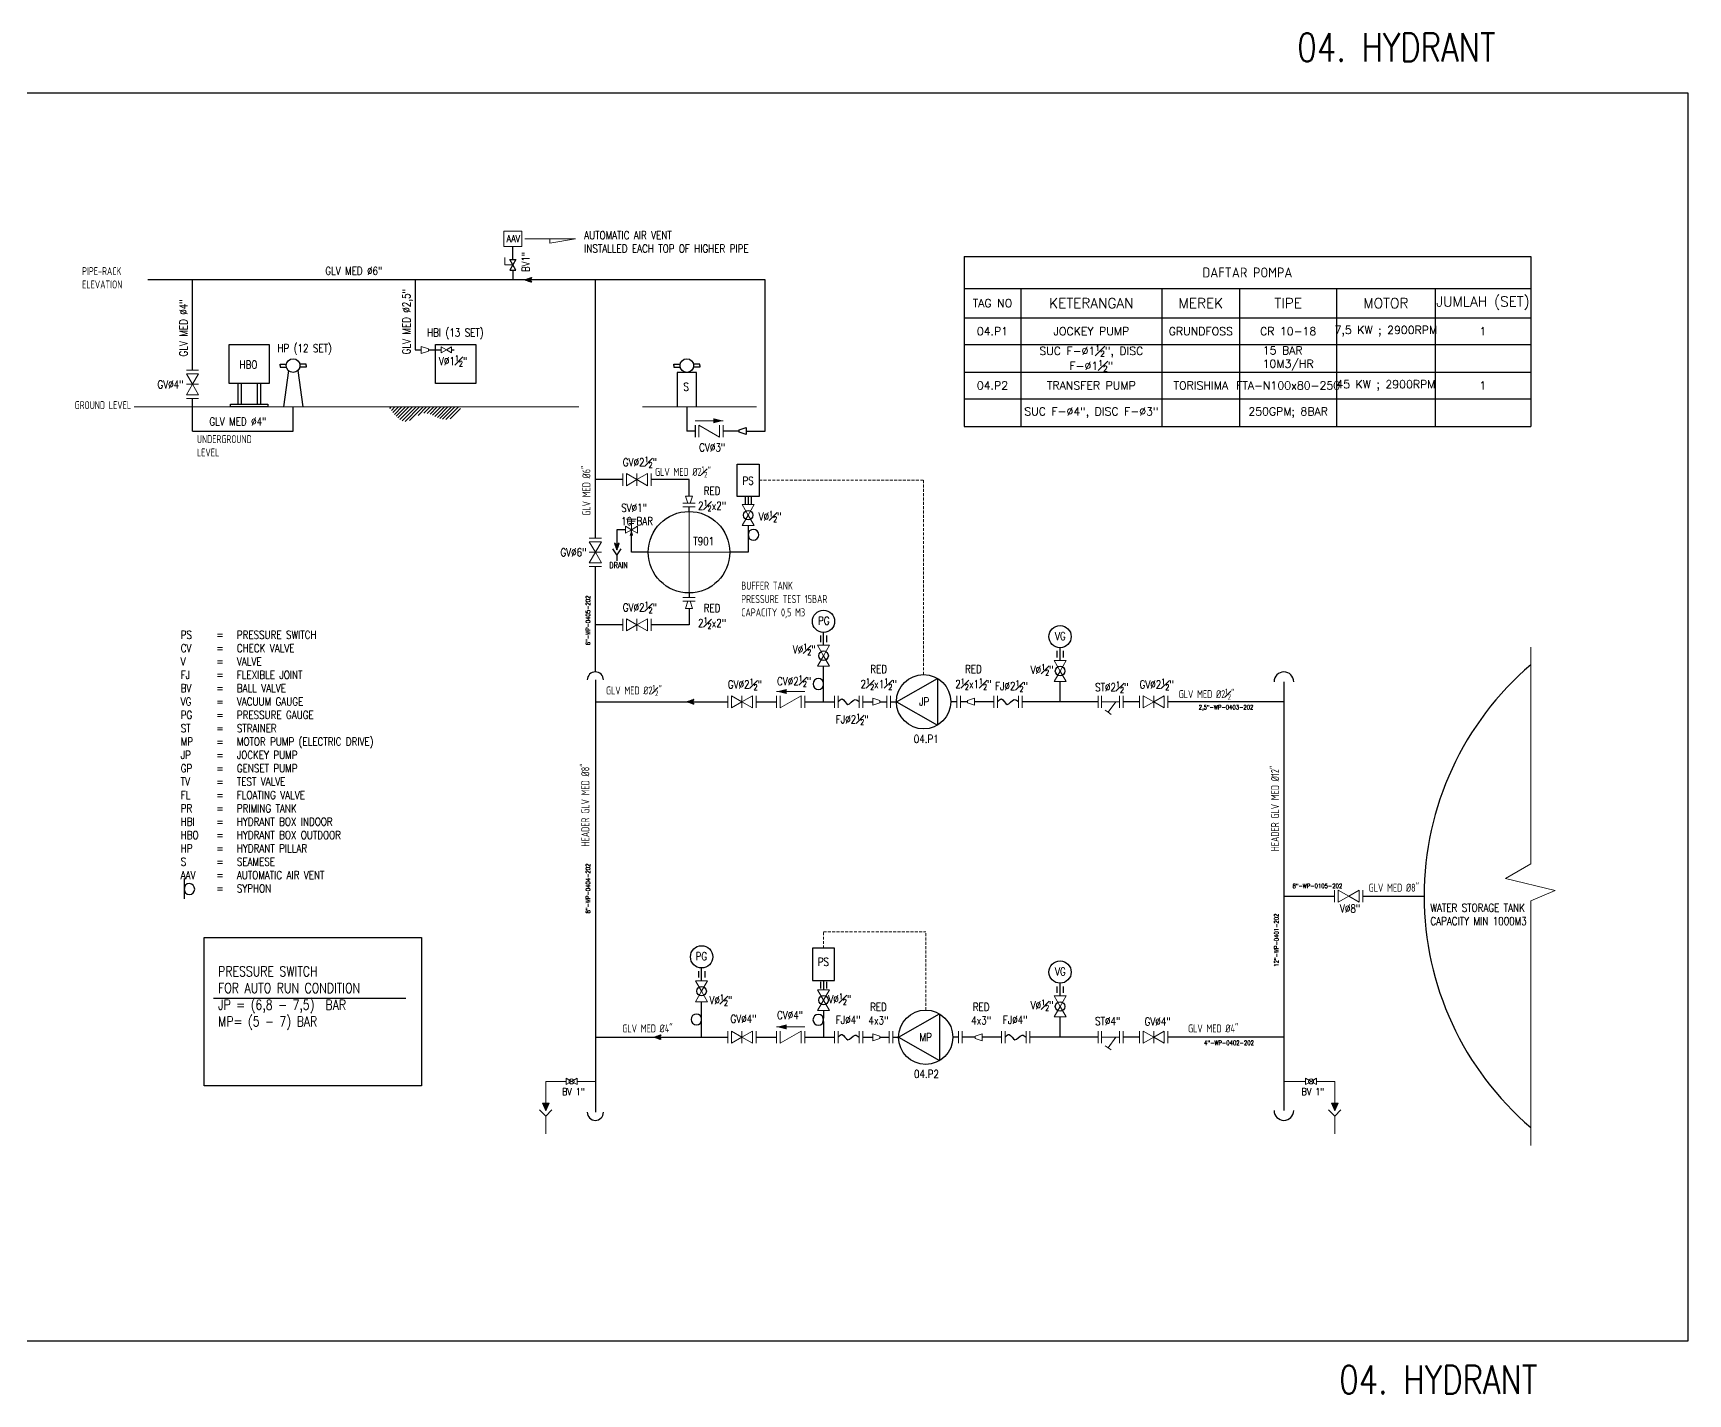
# Model space of a CAD drawing. Extents: x -29512 to 147477, y -5232 to 39709.
# Drawn here: x 139649.9 to 140077.6, y 8933.7 to 9285.3 of the extents above; entities that cross this region are included whole.
import ezdxf
from ezdxf.enums import TextEntityAlignment as Align

# ---------------------------------------------------------------- set-up
doc = ezdxf.new("R2010")
doc.units = 0
for name, pattern in [('CENTER', [2, 1.25, -0.25, 0.25, -0.25]), ('HIDDEN', [0.375, 0.25, -0.125]), ('PHANTOM', [2.5, 1.25, -0.25, 0.25, -0.25, 0.25, -0.25])]:
    doc.linetypes.add(name, pattern=pattern)
doc.layers.get('0').update_dxf_attribs({"linetype": 'CONTINUOUS'})
doc.layers.get('DEFPOINTS').update_dxf_attribs({"linetype": 'CONTINUOUS'})
for name, color, linetype, lineweight in [('DIMENSI', 20, 'CONTINUOUS', 9), ('FITTING', 7, 'CONTINUOUS', 13), ('SIGNAL', 4, 'HIDDEN', 13), ('TAG', 140, 'CONTINUOUS', 13)]:
    doc.layers.add(name, color=color, linetype=linetype, lineweight=lineweight)
for name, color, linetype in [('DIMENSION', 3, 'CONTINUOUS'), ('EQUIPMENT', 4, 'CONTINUOUS'), ('HATCH', 4, 'CONTINUOUS'), ('MESIN PRODUKSI', 6, 'CONTINUOUS'), ('PIPA', 6, 'CONTINUOUS'), ('S', 7, 'CONTINUOUS'), ('TEXT', 4, 'CONTINUOUS')]:
    doc.layers.add(name, color=color, linetype=linetype)
doc.styles.add('ISOCP', font='isocp.shx', dxfattribs={"width": 0.8, "height": 2})
doc.styles.add('ROMANS', font='romans')
doc.styles.add('Romans100', font='romans.shx', dxfattribs={"width": 0.8, "height": 200})
doc.styles.add('Romans75', font='romans.shx', dxfattribs={"width": 0.8, "height": 150})
doc.styles.add('S25', font='SIMPLEX', dxfattribs={"width": 0.8, "height": 0.25})

msp = doc.modelspace()

# ---------------------------------------------------------------- hatches: boundary and pattern name
h = msp.add_hatch()
h.set_pattern_fill('ANSI37', color=256, scale=0.413786, angle=270, style=0)
h.set_pattern_definition([(225, (140355.794124, 9339.489155), (-0.0365738488, 0.0365738488), []), (135, (140355.794124, 9339.489155), (0.0365738488, 0.0365738488), [])])
h.paths.add_polyline_path([(139777.0572, 9221.5357), (139778.7583, 9222.1427), (139778.2671, 9221.5357)])
h.paths.add_polyline_path([(139777.0572, 9221.5357), (139778.2671, 9221.5357), (139778.7583, 9220.9287)])
h = msp.add_hatch()
h.set_pattern_fill('ANSI37', color=256, scale=0.413786, angle=180, style=0)
h.set_pattern_definition([(225, (139918.747937, 9730.511275), (0.0365738488, -0.0365738488), []), (315, (139918.747937, 9730.511275), (0.0365738488, 0.0365738488), [])])
h.paths.add_polyline_path([(139800.7945, 9151.7744), (139801.4015, 9153.4755), (139800.7945, 9152.9843)])
h.paths.add_polyline_path([(139800.7945, 9151.7744), (139800.7945, 9152.9843), (139800.1875, 9153.4755)])
h = msp.add_hatch()
h.set_pattern_fill('ANSI37', color=256, scale=0.413786, angle=270, style=0)
h.set_pattern_definition([(225, (140397.725117, 9230.4774), (-0.0365738488, 0.0365738488), []), (135, (140397.725117, 9230.4774), (0.0365738488, 0.0365738488), [])])
h.paths.add_polyline_path([(139818.9882, 9112.524), (139820.6893, 9113.131), (139820.1981, 9112.524)])
h.paths.add_polyline_path([(139818.9882, 9112.524), (139820.1981, 9112.524), (139820.6893, 9111.917)])
h = msp.add_hatch()
h.set_pattern_fill('ANSI37', color=256, scale=0.413786, angle=270, style=0)
h.set_pattern_definition([(225, (140389.21654, 9143.794946), (-0.0365738488, 0.0365738488), []), (135, (140389.21654, 9143.794946), (0.0365738488, 0.0365738488), [])])
h.paths.add_polyline_path([(139810.4796, 9025.8415), (139812.1807, 9026.4485), (139811.6895, 9025.8415)])
h.paths.add_polyline_path([(139810.4796, 9025.8415), (139811.6895, 9025.8415), (139812.1807, 9025.2345)])
h = msp.add_hatch(color=30)
h.paths.add_polyline_path([(139782.4287, 9006.815), (139783.2664, 9008.7958), (139782.4287, 9008.7958)])
h.paths.add_polyline_path([(139782.4287, 9008.7958), (139781.591, 9008.7958), (139782.4287, 9006.815)])
h = msp.add_hatch(color=30)
h.paths.add_polyline_path([(139986.3769, 9006.815), (139987.2146, 9008.7958), (139986.3769, 9008.7958)])
h.paths.add_polyline_path([(139986.3769, 9008.7958), (139985.5393, 9008.7958), (139986.3769, 9006.815)])
at = {"layer": 'HATCH'}
h = msp.add_hatch(dxfattribs=at)
h.set_pattern_fill('ANSI31', color=256, scale=5.172323, style=0)
h.set_pattern_definition([(45, (137785.7551, 8800.0705), (-0.4571731, 0.4571731), [])])
edge = h.paths.add_edge_path()
edge.add_spline(control_points=[(139741.8544, 9188.6963), (139743.2954, 9186.7158), (139745.9493, 9183.0683), (139751.2304, 9188.9372), (139755.8075, 9183.8965), (139760.4035, 9186.8209), (139760.3401, 9188.5472), (139760.3346, 9188.6963)], knot_values=[0, 0, 0, 0, 5.89254044, 10.85234147, 16.76507563, 21.46788104, 21.91249808, 21.91249808, 21.91249808, 21.91249808], degree=3, periodic=0)
edge.add_line((139760.3346, 9188.6963), (139741.8544, 9188.6963))

# ---------------------------------------------------------------- linework, layer by layer
at = {"color": 7, "lineweight": 20}
for p in [(139771.8396, 9227.2938), (139771.8396, 9226.7799), (139773.9094, 9225.449)]:
    msp.add_line(p, (139771.8396, 9225.449), dxfattribs=at)
for p, q in [((139774.6963, 9226.8259), (139773.1226, 9224.0721)), ((139774.6963, 9224.0721), (139773.1226, 9226.8259)), ((139773.1226, 9226.8259), (139774.6963, 9226.8259)), ((139773.1226, 9224.0721), (139774.6963, 9224.0721)), ((139802.9821, 9156.973), (139800.7945, 9156.973)), ((139800.7945, 9156.973), (139800.7945, 9152.9843))]:
    msp.add_line(p, q)
at = {"color": 0, "lineweight": -2}
for p, q in [((139890.5723, 9227.5841), (139890.5723, 9219.3084)), ((139890.5723, 9227.5841), (139905.1833, 9227.5841)), ((139905.1833, 9227.5841), (139941.6969, 9227.5841)), ((139941.6969, 9227.5841), (139961.7706, 9227.5841)), ((139961.7706, 9227.5841), (139986.841, 9227.5841)), ((139986.841, 9227.5841), (140012.3119, 9227.5841)), ((140012.3119, 9227.5841), (140036.9983, 9227.5841)), ((140036.9983, 9227.5841), (140036.9983, 9219.3084)), ((139890.5723, 9219.3084), (139890.5723, 9211.7223)), ((139890.5723, 9219.3084), (139905.1833, 9219.3084)), ((139905.1833, 9219.3084), (139905.1833, 9211.7223)), ((139905.1833, 9219.3084), (139941.6969, 9219.3084)), ((139941.6969, 9219.3084), (139941.6969, 9211.7223)), ((139941.6969, 9219.3084), (139961.7706, 9219.3084)), ((139961.7706, 9219.3084), (139961.7706, 9211.7223)), ((139961.7706, 9219.3084), (139986.841, 9219.3084)), ((139986.841, 9219.3084), (139986.841, 9211.7223)), ((139986.841, 9219.3084), (140012.3119, 9219.3084)), ((140012.3119, 9219.3084), (140012.3119, 9211.7223)), ((140012.3119, 9219.3084), (140036.9983, 9219.3084)), ((140036.9983, 9219.3084), (140036.9983, 9211.7223)), ((139890.5723, 9211.7223), (139890.5723, 9204.8259)), ((139890.5723, 9211.7223), (139905.1833, 9211.7223)), ((139905.1833, 9211.7223), (139905.1833, 9204.8259)), ((139905.1833, 9211.7223), (139941.6969, 9211.7223)), ((139941.6969, 9211.7223), (139941.6969, 9204.8259)), ((139941.6969, 9211.7223), (139961.7706, 9211.7223)), ((139961.7706, 9211.7223), (139961.7706, 9204.8259)), ((139961.7706, 9211.7223), (139986.841, 9211.7223)), ((139986.841, 9211.7223), (139986.841, 9204.8259)), ((139986.841, 9211.7223), (140012.3119, 9211.7223)), ((140012.3119, 9211.7223), (140012.3119, 9204.8259)), ((140012.3119, 9211.7223), (140036.9983, 9211.7223)), ((140036.9983, 9211.7223), (140036.9983, 9204.8259)), ((139890.5723, 9204.8259), (139890.5723, 9197.6981)), ((139890.5723, 9204.8259), (139905.1833, 9204.8259)), ((139905.1833, 9204.8259), (139905.1833, 9197.6981)), ((139905.1833, 9204.8259), (139941.6969, 9204.8259)), ((139941.6969, 9204.8259), (139941.6969, 9197.6981)), ((139941.6969, 9204.8259), (139961.7706, 9204.8259)), ((139961.7706, 9204.8259), (139961.7706, 9197.6981)), ((139961.7706, 9204.8259), (139986.841, 9204.8259)), ((139986.841, 9204.8259), (139986.841, 9197.6981)), ((139986.841, 9204.8259), (140012.3119, 9204.8259)), ((140012.3119, 9204.8259), (140012.3119, 9197.6981)), ((140012.3119, 9204.8259), (140036.9983, 9204.8259)), ((140036.9983, 9204.8259), (140036.9983, 9197.6981)), ((139890.5723, 9197.6981), (139890.5723, 9190.8017)), ((139890.5723, 9197.6981), (139905.1833, 9197.6981)), ((139905.1833, 9197.6981), (139905.1833, 9190.8017)), ((139905.1833, 9197.6981), (139941.6969, 9197.6981)), ((139941.6969, 9197.6981), (139941.6969, 9190.8017)), ((139941.6969, 9197.6981), (139961.7706, 9197.6981)), ((139961.7706, 9197.6981), (139961.7706, 9190.8017)), ((139961.7706, 9197.6981), (139986.841, 9197.6981)), ((139986.841, 9197.6981), (139986.841, 9190.8017)), ((139986.841, 9197.6981), (140012.3119, 9197.6981)), ((140012.3119, 9197.6981), (140012.3119, 9190.8017)), ((140012.3119, 9197.6981), (140036.9983, 9197.6981)), ((140036.9983, 9197.6981), (140036.9983, 9190.8017)), ((139890.5723, 9190.8017), (139890.5723, 9183.6739)), ((139890.5723, 9190.8017), (139905.1833, 9190.8017)), ((139905.1833, 9190.8017), (139905.1833, 9183.6739)), ((139905.1833, 9190.8017), (139941.6969, 9190.8017)), ((139941.6969, 9190.8017), (139941.6969, 9183.6739)), ((139941.6969, 9190.8017), (139961.7706, 9190.8017)), ((139961.7706, 9190.8017), (139961.7706, 9183.6739)), ((139961.7706, 9190.8017), (139986.841, 9190.8017)), ((139986.841, 9190.8017), (139986.841, 9183.6739)), ((139986.841, 9190.8017), (140012.3119, 9190.8017)), ((140012.3119, 9190.8017), (140012.3119, 9183.6739)), ((140012.3119, 9190.8017), (140036.9983, 9190.8017)), ((140036.9983, 9190.8017), (140036.9983, 9183.6739)), ((139890.5723, 9183.6739), (139905.1833, 9183.6739)), ((139905.1833, 9183.6739), (139941.6969, 9183.6739)), ((139941.6969, 9183.6739), (139961.7706, 9183.6739)), ((139961.7706, 9183.6739), (139986.841, 9183.6739)), ((139986.841, 9183.6739), (140012.3119, 9183.6739)), ((140012.3119, 9183.6739), (140036.9983, 9183.6739))]:
    msp.add_line(p, q, dxfattribs=at)
at = {"color": 7, "ltscale": 300}
for p, q in [((139833.9388, 9165.3654), (139833.9388, 9163.6655)), ((139835.5425, 9165.3654), (139835.5425, 9163.6655)), ((139853.4131, 9129.6167), (139853.4131, 9127.9169)), ((139855.0169, 9129.6167), (139855.0169, 9127.9169)), ((139914.5558, 9125.6657), (139914.5558, 9123.9658)), ((139916.1595, 9125.6657), (139916.1595, 9123.9658)), ((139821.8867, 9042.9343), (139821.8867, 9041.2344)), ((139823.4904, 9042.9343), (139823.4904, 9041.2344)), ((139853.4131, 9040.169), (139853.4131, 9038.4692)), ((139855.0169, 9040.169), (139855.0169, 9038.4692)), ((139914.5558, 9038.9833), (139914.5558, 9037.2834)), ((139916.1595, 9038.9833), (139916.1595, 9037.2834))]:
    msp.add_line(p, q, dxfattribs=at)
at = {"color": 30, "lineweight": 20}
for p, q in [((139782.4287, 9014.4194), (139787.6623, 9014.4194)), ((139782.4287, 9014.4194), (139782.4287, 9008.7958)), ((139790.5177, 9014.4194), (139795.2351, 9014.4194)), ((139973.1934, 9014.4194), (139978.8041, 9014.4194)), ((139981.6595, 9014.4194), (139986.3769, 9014.4194)), ((139986.3769, 9014.4194), (139986.3769, 9008.7958)), ((139782.405, 9005.4838), (139782.405, 9000.8407)), ((139986.3532, 9005.4838), (139986.3532, 9000.8407))]:
    msp.add_line(p, q, dxfattribs=at)
for points in [[(139778.7583, 9220.9287), (139777.0572, 9221.5357), (139778.7583, 9222.1427), (139778.2671, 9221.5357), (139778.7583, 9220.9287)], [(139800.1875, 9153.4755), (139800.7945, 9151.7744), (139801.4015, 9153.4755), (139800.7945, 9152.9843), (139800.1875, 9153.4755)], [(139820.6893, 9111.917), (139818.9882, 9112.524), (139820.6893, 9113.131), (139820.1981, 9112.524), (139820.6893, 9111.917)], [(139812.1807, 9025.2345), (139810.4796, 9025.8415), (139812.1807, 9026.4485), (139811.6895, 9025.8415), (139812.1807, 9025.2345)]]:
    msp.add_lwpolyline(points)
for points in [[(139781.591, 9008.7958), (139782.4287, 9006.815), (139783.2664, 9008.7958), (139782.4287, 9008.7958)], [(139985.5393, 9008.7958), (139986.3769, 9006.815), (139987.2146, 9008.7958), (139986.3769, 9008.7958)]]:
    msp.add_lwpolyline(points, close=True, dxfattribs=at)
for points in [[(139780.7965, 9007.0923), (139782.405, 9005.4838), (139784.0135, 9007.0923)], [(139984.7447, 9007.0923), (139986.3532, 9005.4838), (139987.9617, 9007.0923)]]:
    msp.add_lwpolyline(points, dxfattribs=at)
for centre in [(139834.7407, 9160.7422), (139854.215, 9124.4195), (139915.3576, 9120.4685), (139822.6885, 9037.7371), (139854.215, 9035.4185), (139915.3576, 9033.7861)]:
    msp.add_circle(centre, 1.2388)
for points in [[(139858.0118, 9112.524), (139859.0187, 9113.245), (139860.4914, 9111.854), (139862.3529, 9113.0714), (139863.4361, 9112.524)], [(139899.1883, 9112.524), (139900.1952, 9113.245), (139901.6679, 9111.854), (139903.5294, 9113.0714), (139904.6126, 9112.524)], [(139858.0118, 9025.8415), (139859.0187, 9026.5625), (139860.4914, 9025.1716), (139862.3529, 9026.389), (139863.4361, 9025.8415)], [(139901.1881, 9025.8415), (139902.195, 9026.5625), (139903.6677, 9025.1716), (139905.5293, 9026.389), (139906.6125, 9025.8415)]]:
    msp.add_spline(points, degree=3)
msp.add_solid([(139804.0936, 9155.4213), (139804.5591, 9156.973), (139805.0247, 9155.4213)])
at = {"layer": 'DEFPOINTS'}
msp.add_lwpolyline([(139694.0989, 9051.5823), (139750.3022, 9051.5823), (139750.3022, 9013.2914), (139694.0989, 9013.2914)], close=True, dxfattribs=at)
at = {"layer": 'DIMENSION', "color": 3, "linetype": 'Continuous', "ltscale": 0.5}
for p, q in [((139773.9094, 9226.8259), (139773.9094, 9230.1816)), ((139773.9094, 9224.0721), (139773.9094, 9221.5357))]:
    msp.add_line(p, q, dxfattribs=at)
at = {"layer": 'DIMENSION', "color": 1}
for p, q in [((139839.1641, 9221.5357), (139679.5454, 9221.5357)), ((139691.0767, 9198.212), (139691.0767, 9221.5357)), ((139748.6983, 9221.5357), (139748.6983, 9203.4274)), ((139795.2351, 9154.817), (139795.2351, 9221.5357)), ((139839.1641, 9182.4721), (139839.1641, 9221.5357)), ((139748.6983, 9203.4274), (139750.2501, 9203.4274)), ((139752.0711, 9203.4274), (139755.3694, 9203.4274)), ((139758.0816, 9203.4274), (139758.7605, 9203.4274)), ((139713.7646, 9199.3975), (139713.7646, 9199.7881)), ((139713.7646, 9199.7881), (139715.3967, 9199.7881)), ((139713.7646, 9199.3975), (139713.7646, 9199.007)), ((139713.7646, 9199.007), (139715.3967, 9199.007)), ((139715.9284, 9198.0958), (139714.5986, 9188.6963)), ((139718.297, 9198.0958), (139719.6268, 9188.6963)), ((139720.4608, 9199.7881), (139718.8287, 9199.7881)), ((139720.4608, 9199.007), (139718.8287, 9199.007)), ((139720.4608, 9199.3975), (139720.4608, 9199.7881)), ((139720.4608, 9199.3975), (139720.4608, 9199.007)), ((139815.5312, 9199.3975), (139815.5312, 9199.7881)), ((139815.5312, 9199.7881), (139817.1632, 9199.7881)), ((139815.5312, 9199.3975), (139815.5312, 9199.007)), ((139815.5312, 9199.007), (139817.1632, 9199.007)), ((139822.2273, 9199.7881), (139820.5953, 9199.7881)), ((139822.2273, 9199.007), (139820.5953, 9199.007)), ((139822.2273, 9199.3975), (139822.2273, 9199.7881)), ((139822.2273, 9199.3975), (139822.2273, 9199.007)), ((139702.8467, 9194.7735), (139702.8467, 9189.4219)), ((139703.7162, 9194.7735), (139703.7162, 9189.4219)), ((139707.777, 9194.7735), (139707.777, 9189.4219)), ((139708.6464, 9194.7735), (139708.6464, 9189.4219)), ((139691.0767, 9182.4721), (139691.0767, 9190.9084)), ((139717.1127, 9182.4721), (139717.1127, 9188.6963)), ((139818.8792, 9188.6963), (139818.8792, 9182.4721)), ((139820.9999, 9184.038), (139820.9999, 9180.9062)), ((139691.0767, 9182.4721), (139717.1127, 9182.4721)), ((139820.9999, 9182.4721), (139818.8792, 9182.4721)), ((139832.4136, 9182.4721), (139828.3035, 9182.4721)), ((139834.2346, 9182.4721), (139839.1641, 9182.4721)), ((139802.3363, 9169.9185), (139795.2351, 9169.9185)), ((139819.4419, 9169.9185), (139809.64, 9169.9185)), ((139819.4419, 9165.664), (139819.4419, 9169.9185)), ((139819.4419, 9161.6922), (139819.4419, 9162.9034)), ((139834.7407, 9165.6055), (139834.7407, 9163.4544)), ((139834.7407, 9158.03), (139834.7407, 9156.1331)), ((139804.5591, 9151.1652), (139804.5591, 9156.973)), ((139834.7407, 9155.2132), (139834.7407, 9151.1652)), ((139808.9149, 9151.1652), (139804.5591, 9151.1652)), ((139834.7407, 9151.1652), (139829.9688, 9151.1652)), ((139795.2351, 9120.2368), (139795.2351, 9147.5134)), ((139819.4419, 9140.6382), (139819.4419, 9139.427)), ((139819.4419, 9136.6664), (139819.4419, 9132.4119)), ((139802.3363, 9132.4119), (139795.2351, 9132.4119)), ((139819.4419, 9132.4119), (139809.64, 9132.4119)), ((139854.215, 9127.1317), (139854.215, 9130.4309)), ((139915.3576, 9123.1807), (139915.3576, 9126.4799)), ((139854.215, 9112.524), (139854.215, 9121.7073)), ((139795.2351, 9118.1517), (139795.2351, 9006.4522)), ((139873.0549, 9112.524), (139883.6617, 9118.5549)), ((139883.6617, 9118.5549), (139883.6617, 9106.4931)), ((139915.3576, 9112.524), (139915.3576, 9117.7563)), ((139973.1934, 9117.6963), (139973.1934, 9006.9075)), ((139795.2351, 9112.524), (139829.4834, 9112.524)), ((139836.787, 9112.524), (139842.0916, 9112.524)), ((139849.3952, 9112.524), (139857.0721, 9112.524)), ((139864.3758, 9112.524), (139866.9132, 9112.524)), ((139868.7342, 9112.524), (139870.5502, 9112.524)), ((139871.4898, 9112.524), (139873.0549, 9112.524)), ((139873.0549, 9112.524), (139883.6617, 9106.4931)), ((139888.6559, 9112.524), (139887.0908, 9112.524)), ((139891.3959, 9112.524), (139889.5955, 9112.524)), ((139898.2486, 9112.524), (139893.2169, 9112.524)), ((139925.163, 9112.524), (139905.5523, 9112.524)), ((139935.9156, 9112.524), (139931.6452, 9112.524)), ((139973.1934, 9112.524), (139943.2192, 9112.524)), ((139973.1934, 9062.3019), (139986.3135, 9062.3019)), ((139993.6171, 9062.3019), (140009.438, 9062.3019)), ((139822.6885, 9040.4492), (139822.6885, 9043.7484)), ((139854.215, 9040.5365), (139854.215, 9038.1307)), ((139915.3576, 9036.4982), (139915.3576, 9039.7974)), ((139822.6885, 9025.8415), (139822.6885, 9035.0249)), ((139854.215, 9032.7063), (139854.215, 9030.8094)), ((139854.215, 9029.8895), (139854.215, 9025.8415)), ((139873.609, 9025.8415), (139884.2159, 9031.8724)), ((139884.2159, 9031.8724), (139884.2159, 9019.8106)), ((139915.3576, 9025.8415), (139915.3576, 9031.0739)), ((139795.2351, 9025.8415), (139829.4834, 9025.8415)), ((139836.787, 9025.8415), (139842.0916, 9025.8415)), ((139849.3952, 9025.8415), (139857.0721, 9025.8415)), ((139864.3758, 9025.8415), (139866.9338, 9025.8415)), ((139868.7548, 9025.8415), (139871.1776, 9025.8415)), ((139872.1172, 9025.8415), (139873.609, 9025.8415)), ((139873.609, 9025.8415), (139884.2159, 9019.8106)), ((139889.1368, 9025.8415), (139887.645, 9025.8415)), ((139893.3956, 9025.8415), (139890.0764, 9025.8415)), ((139900.2485, 9025.8415), (139895.2166, 9025.8415)), ((139925.163, 9025.8415), (139907.5521, 9025.8415)), ((139935.9156, 9025.8415), (139931.6452, 9025.8415)), ((139973.1934, 9025.8415), (139943.2192, 9025.8415))]:
    msp.add_line(p, q, dxfattribs=at)
at = {"layer": 'DIMENSION', "color": 8, "lineweight": 13}
for p, q in [((139790.9447, 9188.6963), (139676.0362, 9188.6963)), ((139807.4319, 9188.6963), (139836.8942, 9188.6963))]:
    msp.add_line(p, q, dxfattribs=at)
at = {"layer": 'DIMENSION', "color": 6, "linetype": 'ByBlock', "ltscale": 0.5}
msp.add_lwpolyline([(140077.6337, 8947.2969), (139635.9452, 8947.2969), (139635.9452, 9269.828), (140077.6337, 9269.828)], close=True, dxfattribs=at)
at = {"layer": 'DIMENSION', "color": 1}
for points in [[(139700.542, 9204.7995), (139710.9512, 9204.7995), (139710.9512, 9194.7735), (139700.542, 9194.7735)], [(139753.9422, 9204.7995), (139764.3514, 9204.7995), (139764.3514, 9194.7735), (139753.9422, 9194.7735)], [(139700.8849, 9189.4219), (139710.6083, 9189.4219), (139710.6083, 9188.6963), (139700.8849, 9188.6963)], [(139834.2346, 9181.5616), (139832.4136, 9182.1686), (139832.4136, 9182.7756), (139834.2346, 9183.3826)], [(139831.8709, 9173.8849), (139837.6105, 9173.8849), (139837.6105, 9165.6055), (139831.8709, 9165.6055)], [(139857.0848, 9048.816), (139851.3452, 9048.816), (139851.3452, 9040.5365), (139857.0848, 9040.5365)]]:
    msp.add_lwpolyline(points, close=True, dxfattribs=at)
msp.add_lwpolyline([(139821.3934, 9188.6963), (139821.3934, 9197.6376), (139816.3651, 9197.6376), (139816.3651, 9188.6963)], dxfattribs=at)
at = {"layer": 'DIMENSION', "color": 5, "linetype": 'PHANTOM', "lineweight": 13, "ltscale": 500}
msp.add_lwpolyline([(140037.0473, 9126.648), (140037.0473, 9070.6191), (140030.5121, 9066.8894), (140043.3204, 9063.7462), (140037.0473, 9061.0975), (140037.0473, 8997.8965)], dxfattribs=at)
at = {"layer": 'DIMENSION', "color": 1}
for centre, radius in [((139717.1127, 9199.3975), 1.7599), ((139818.8792, 9199.3975), 1.7599), ((139854.215, 9133.3048), 2.8739), ((139915.3576, 9129.3538), 2.8739), ((139880.0728, 9112.524), 7.018), ((139822.6885, 9046.6223), 2.8739), ((139915.3576, 9042.6713), 2.8739), ((139880.627, 9025.8415), 7.018)]:
    msp.add_circle(centre, radius, dxfattribs=at)
at = {"layer": 'DIMENSION', "color": 6}
msp.add_circle((139819.4419, 9151.1652), 10.527, dxfattribs=at)
at = {"layer": 'DIMENSION', "color": 1}
for centre, radius, start, end in [((139837.4629, 9155.3403), 2.7252, 150.49741, 182.673401), ((139837.4629, 9156.006), 2.7252, 177.326599, 209.50259), ((139836.0674, 9155.6732), 1.4042, 225.949534, 134.050466), ((139795.2351, 9118.1517), 2.0852, 0, 180), ((139973.1934, 9117.6963), 2.5405, 0, 180), ((139852.9057, 9117.1157), 1.4042, 45.949534, 314.050466), ((139851.5102, 9116.7828), 2.7252, 357.326599, 29.50259), ((139851.5102, 9117.4485), 2.7252, 330.49741, 2.673401), ((139821.3793, 9030.4332), 1.4042, 45.949534, 314.050466), ((139819.9838, 9030.1004), 2.7252, 357.326599, 29.50259), ((139819.9838, 9030.766), 2.7252, 330.49741, 2.673401), ((139852.8883, 9030.3495), 1.4042, 45.949534, 314.050466), ((139851.4928, 9030.0167), 2.7252, 357.326599, 29.50259), ((139851.4928, 9030.6823), 2.7252, 330.49741, 2.673401), ((139795.2351, 9006.4522), 2.0852, 180, 0), ((139973.1934, 9006.9075), 2.5405, 180, 0)]:
    msp.add_arc(centre, radius, start, end, dxfattribs=at)
at = {"layer": 'EQUIPMENT'}
msp.add_arc((140087.9675, 9062.3019), 78.5295, 130.422675, 229.577325, dxfattribs=at)
at = {"layer": 'FITTING', "linetype": 'ByBlock', "ltscale": 0.5}
for p, q in [((139776.9985, 9232.136), (139790.0603, 9232.136)), ((139790.0603, 9232.136), (139783.4789, 9230.9821)), ((139783.4789, 9230.9821), (139783.4789, 9232.136))]:
    msp.add_line(p, q, dxfattribs=at)
at = {"layer": 'FITTING'}
for p, q in [((139689.5108, 9198.212), (139692.6426, 9198.212)), ((139689.5108, 9194.5602), (139692.6426, 9194.5602)), ((139689.5108, 9190.9084), (139692.6426, 9190.9084)), ((139828.3028, 9185.1307), (139820.9999, 9185.1307)), ((139820.9999, 9184.038), (139820.9999, 9180.9062)), ((139828.3035, 9184.038), (139828.3035, 9180.9062)), ((139802.3363, 9171.4844), (139802.3363, 9168.3527)), ((139805.9882, 9171.4844), (139805.9882, 9168.3527)), ((139809.64, 9171.4844), (139809.64, 9168.3527)), ((139817.876, 9163.843), (139821.0077, 9163.843)), ((139817.876, 9162.9034), (139821.0077, 9162.9034)), ((139803.3047, 9159.7043), (139805.8136, 9159.7043)), ((139803.6183, 9159.1961), (139805.5, 9159.1961)), ((139803.9319, 9158.5982), (139805.1864, 9158.5982)), ((139804.5591, 9156.973), (139804.5591, 9159.7043)), ((139793.6692, 9154.817), (139796.801, 9154.817)), ((139793.6692, 9151.1652), (139796.801, 9151.1652)), ((139793.6692, 9147.5134), (139796.801, 9147.5134)), ((139817.876, 9139.427), (139821.0077, 9139.427)), ((139817.876, 9138.4874), (139821.0077, 9138.4874)), ((139802.3363, 9133.9778), (139802.3363, 9130.846)), ((139805.9882, 9133.9778), (139805.9882, 9130.846)), ((139809.64, 9133.9778), (139809.64, 9130.846)), ((139842.0922, 9115.1826), (139849.3952, 9115.1826)), ((139829.4834, 9114.0899), (139829.4834, 9110.9581)), ((139833.1352, 9114.0899), (139833.1352, 9110.9581)), ((139836.787, 9114.0899), (139836.787, 9110.9581)), ((139842.0916, 9114.0899), (139842.0916, 9110.9581)), ((139849.3952, 9114.0899), (139849.3952, 9110.9581)), ((139849.3952, 9114.0899), (139849.3952, 9110.9581)), ((139857.0721, 9114.0899), (139857.0721, 9110.9581)), ((139858.0118, 9114.0899), (139858.0118, 9110.9581)), ((139863.4361, 9114.0899), (139863.4361, 9110.9581)), ((139864.3758, 9114.0899), (139864.3758, 9110.9581)), ((139870.5502, 9114.0899), (139870.5502, 9110.9581)), ((139871.4898, 9114.0899), (139871.4898, 9110.9581)), ((139888.6559, 9114.0899), (139888.6559, 9110.9581)), ((139889.5955, 9114.0899), (139889.5955, 9110.9581)), ((139898.2486, 9114.0899), (139898.2486, 9110.9581)), ((139899.1883, 9114.0899), (139899.1883, 9110.9581)), ((139904.6126, 9114.0899), (139904.6126, 9110.9581)), ((139905.5523, 9114.0899), (139905.5523, 9110.9581)), ((139925.163, 9114.0899), (139925.163, 9110.9581)), ((139926.1026, 9114.0899), (139926.1026, 9110.9581)), ((139930.7056, 9112.524), (139926.1026, 9112.524)), ((139929.7509, 9112.524), (139927.7849, 9109.7942)), ((139930.7056, 9112.524), (139930.7056, 9114.0899)), ((139930.7056, 9112.524), (139930.7056, 9110.9581)), ((139931.6452, 9114.0899), (139931.6452, 9110.9581)), ((139935.9156, 9114.0899), (139935.9156, 9110.9581)), ((139939.5674, 9114.0899), (139939.5674, 9110.9581)), ((139943.2192, 9114.0899), (139943.2192, 9110.9581)), ((139927.0488, 9110.3243), (139927.7849, 9109.7942)), ((139928.521, 9109.2641), (139927.7849, 9109.7942)), ((139986.3135, 9063.8678), (139986.3135, 9060.736)), ((139993.6171, 9063.8678), (139993.6171, 9060.736)), ((139829.4834, 9027.4074), (139829.4834, 9024.2757)), ((139833.1352, 9027.4074), (139833.1352, 9024.2757)), ((139836.787, 9027.4074), (139836.787, 9024.2757)), ((139842.0916, 9027.4074), (139842.0916, 9024.2757)), ((139842.0922, 9028.5002), (139849.3952, 9028.5002)), ((139849.3952, 9027.4074), (139849.3952, 9024.2757)), ((139849.3952, 9027.4074), (139849.3952, 9024.2757)), ((139857.0721, 9027.4074), (139857.0721, 9024.2757)), ((139858.0118, 9027.4074), (139858.0118, 9024.2757)), ((139863.4361, 9027.4074), (139863.4361, 9024.2757)), ((139864.3758, 9027.4074), (139864.3758, 9024.2757)), ((139871.1776, 9027.4074), (139871.1776, 9024.2757)), ((139872.1172, 9027.4074), (139872.1172, 9024.2757)), ((139889.1368, 9027.4074), (139889.1368, 9024.2757)), ((139890.0764, 9027.4074), (139890.0764, 9024.2757)), ((139900.2485, 9027.4074), (139900.2485, 9024.2757)), ((139901.1881, 9027.4074), (139901.1881, 9024.2757)), ((139906.6125, 9027.4074), (139906.6125, 9024.2757)), ((139907.5521, 9027.4074), (139907.5521, 9024.2757)), ((139925.163, 9027.4074), (139925.163, 9024.2757)), ((139926.1026, 9027.4074), (139926.1026, 9024.2757)), ((139930.7056, 9025.8415), (139926.1026, 9025.8415)), ((139929.7509, 9025.8415), (139927.7849, 9023.1117)), ((139930.7056, 9025.8415), (139930.7056, 9027.4074)), ((139930.7056, 9025.8415), (139930.7056, 9024.2757)), ((139931.6452, 9027.4074), (139931.6452, 9024.2757)), ((139935.9156, 9027.4074), (139935.9156, 9024.2757)), ((139939.5674, 9027.4074), (139939.5674, 9024.2757)), ((139943.2192, 9027.4074), (139943.2192, 9024.2757)), ((139927.0488, 9023.6419), (139927.7849, 9023.1117)), ((139928.521, 9022.5816), (139927.7849, 9023.1117))]:
    msp.add_line(p, q, dxfattribs=at)
at = {"layer": 'FITTING', "linetype": 'ByBlock', "ltscale": 0.5}
msp.add_lwpolyline([(139771.5566, 9234.1176), (139771.5566, 9230.1816), (139776.2623, 9230.1816), (139776.2623, 9234.1176)], close=True, dxfattribs=at)
at = {"layer": 'FITTING'}
for points in [[(139750.2501, 9202.5169), (139752.0711, 9203.1239), (139752.0711, 9203.7309), (139750.2501, 9204.3379)], [(139756.7255, 9203.4274), (139755.3694, 9204.2104), (139755.3694, 9202.6445)], [(139756.7255, 9203.4274), (139758.0816, 9204.2104), (139758.0816, 9202.6445)], [(139691.0767, 9194.5602), (139689.5108, 9197.2724), (139692.6426, 9197.2724)], [(139691.0767, 9194.5602), (139689.5108, 9191.848), (139692.6426, 9191.848)], [(139805.9882, 9169.9185), (139803.276, 9171.4844), (139803.276, 9168.3527)], [(139805.9882, 9169.9185), (139808.7003, 9171.4844), (139808.7003, 9168.3527)], [(139820.3524, 9165.664), (139819.7454, 9163.843), (139819.1384, 9163.843), (139818.5314, 9165.664)], [(139834.7407, 9160.7422), (139836.3066, 9163.4544), (139833.1748, 9163.4544)], [(139804.5591, 9156.973), (139802.9821, 9156.0625), (139802.9821, 9157.8835)], [(139804.5591, 9156.973), (139806.1362, 9156.0625), (139806.1362, 9157.8835)], [(139834.7407, 9160.7422), (139836.3066, 9158.03), (139833.1748, 9158.03)], [(139795.2351, 9151.1652), (139793.6692, 9153.8774), (139796.801, 9153.8774)], [(139795.2351, 9151.1652), (139793.6692, 9148.453), (139796.801, 9148.453)], [(139820.3524, 9136.6664), (139819.7454, 9138.4874), (139819.1384, 9138.4874), (139818.5314, 9136.6664)], [(139805.9882, 9132.4119), (139803.276, 9133.9778), (139803.276, 9130.846)], [(139805.9882, 9132.4119), (139808.7003, 9133.9778), (139808.7003, 9130.846)], [(139854.215, 9124.4195), (139855.7809, 9127.1317), (139852.6491, 9127.1317)], [(139854.215, 9124.4195), (139855.7809, 9121.7073), (139852.6491, 9121.7073)], [(139915.3576, 9120.4685), (139916.9235, 9123.1807), (139913.7918, 9123.1807)], [(139915.3576, 9120.4685), (139916.9235, 9117.7563), (139913.7918, 9117.7563)], [(139833.1352, 9112.524), (139830.4231, 9114.0899), (139830.4231, 9110.9581)], [(139833.1352, 9112.524), (139835.8474, 9114.0899), (139835.8474, 9110.9581)], [(139866.9132, 9111.6135), (139868.7342, 9112.2205), (139868.7342, 9112.8275), (139866.9132, 9113.4345)], [(139893.2169, 9111.6135), (139891.3959, 9112.2205), (139891.3959, 9112.8275), (139893.2169, 9113.4345)], [(139939.5674, 9112.524), (139936.8552, 9114.0899), (139936.8552, 9110.9581)], [(139939.5674, 9112.524), (139942.2796, 9114.0899), (139942.2796, 9110.9581)], [(139989.9653, 9062.3019), (139987.2532, 9063.8678), (139987.2532, 9060.736)], [(139989.9653, 9062.3019), (139992.6775, 9063.8678), (139992.6775, 9060.736)], [(139822.6885, 9037.7371), (139821.1227, 9040.4492), (139824.2544, 9040.4492)], [(139854.215, 9035.4185), (139852.6491, 9038.1307), (139855.7809, 9038.1307)], [(139822.6885, 9037.7371), (139821.1227, 9035.0249), (139824.2544, 9035.0249)], [(139854.215, 9035.4185), (139852.6491, 9032.7063), (139855.7809, 9032.7063)], [(139915.3576, 9033.7861), (139916.9235, 9036.4982), (139913.7918, 9036.4982)], [(139915.3576, 9033.7861), (139916.9235, 9031.0739), (139913.7918, 9031.0739)], [(139833.1352, 9025.8415), (139830.4231, 9027.4074), (139830.4231, 9024.2757)], [(139833.1352, 9025.8415), (139835.8474, 9027.4074), (139835.8474, 9024.2757)], [(139866.9338, 9024.931), (139868.7548, 9025.538), (139868.7548, 9026.145), (139866.9338, 9026.752)], [(139895.2166, 9024.931), (139893.3956, 9025.538), (139893.3956, 9026.145), (139895.2166, 9026.752)], [(139939.5674, 9025.8415), (139936.8552, 9027.4074), (139936.8552, 9024.2757)], [(139939.5674, 9025.8415), (139942.2796, 9027.4074), (139942.2796, 9024.2757)]]:
    msp.add_lwpolyline(points, close=True, dxfattribs=at)
for points in [[(139827.3639, 9180.9062), (139827.3639, 9184.038), (139827.3639, 9180.9062), (139821.9395, 9184.038), (139821.9395, 9180.9062)], [(139843.0312, 9110.9581), (139843.0312, 9114.0899), (139843.0312, 9110.9581), (139848.4556, 9114.0899), (139848.4556, 9110.9581)], [(139843.0312, 9024.2757), (139843.0312, 9027.4074), (139843.0312, 9024.2757), (139848.4556, 9027.4074), (139848.4556, 9024.2757)]]:
    msp.add_lwpolyline(points, dxfattribs=at)
at = {"layer": 'FITTING', "lineweight": 20}
for points in [[(139789.09, 9014.4194), (139787.6623, 9015.2437), (139787.6623, 9013.5951)], [(139789.09, 9014.4194), (139790.5177, 9015.2437), (139790.5177, 9013.5951)], [(139980.2318, 9014.4194), (139978.8041, 9015.2437), (139978.8041, 9013.5951)], [(139980.2318, 9014.4194), (139981.6595, 9015.2437), (139981.6595, 9013.5951)]]:
    msp.add_lwpolyline(points, close=True, dxfattribs=at)
at = {"layer": 'FITTING'}
for centre in [(139789.09, 9014.4194), (139980.2318, 9014.4194)]:
    msp.add_circle(centre, 0.6427, dxfattribs=at)
for points in [[(139825.7457, 9184.4901), (139828.3028, 9185.1307), (139825.7454, 9185.7694)], [(139844.6493, 9114.542), (139842.0922, 9115.1826), (139844.6497, 9115.8214)], [(139844.6493, 9027.8595), (139842.0922, 9028.5002), (139844.6497, 9029.1389)]]:
    msp.add_solid(points, dxfattribs=at)
at = {"layer": 'MESIN PRODUKSI', "color": 8, "linetype": 'CENTER', "lineweight": 9, "ltscale": 200}
for p, q in [((139819.4419, 9162.9034), (139819.4419, 9139.427)), ((139807.041, 9151.1652), (139831.8427, 9151.1652))]:
    msp.add_line(p, q, dxfattribs=at)
at = {"layer": 'PIPA'}
msp.add_line((139800.7945, 9150.5068), (139800.7945, 9148.9552), dxfattribs=at)
msp.add_lwpolyline([(139801.8341, 9152.0316), (139800.7945, 9150.5068), (139799.7549, 9152.0316)], dxfattribs=at)
at = {"layer": 'SIGNAL', "ltscale": 3}
for p, q in [((139837.6105, 9169.7452), (139880.0728, 9169.7452)), ((139880.0728, 9119.542), (139880.0728, 9169.7452)), ((139854.215, 9053.0517), (139880.627, 9053.0517)), ((139854.215, 9048.816), (139854.215, 9053.0517)), ((139880.627, 9032.8595), (139880.627, 9053.0517))]:
    msp.add_line(p, q, dxfattribs=at)
at = {"layer": 'TEXT'}
for p, q in [((139688.9458, 9066.8151), (139688.9458, 9064.5883)), ((139688.9458, 9063.6684), (139688.9458, 9061.6362)), ((139696.4913, 9035.9042), (139746.2426, 9035.9042))]:
    msp.add_line(p, q, dxfattribs=at)
for centre, radius, start, end in [((139691.6681, 9063.7955), 2.7252, 150.49741, 182.673401), ((139691.6681, 9064.4611), 2.7252, 177.326599, 209.50259), ((139690.2726, 9064.1283), 1.4042, 225.949534, 134.050466)]:
    msp.add_arc(centre, radius, start, end, dxfattribs=at)

# ---------------------------------------------------------------- texts
at = {"color": 0, "attachment_point": 5, "style": 'ROMANS'}
for s, insert, char_height, width in [('{\\Fisocp|c0;DAFTAR POMPA}', (139963.7853, 9223.4462), 2.586162, 146.424803), ('JUMLAH (SET)', (140024.6551, 9215.5153), 2.586162, 24.685191), ('TAG NO', (139897.8778, 9215.5153), 2.06893, 14.60979), ('KETERANGAN', (139923.4401, 9215.5153), 2.58616, 36.51238), ('MEREK', (139951.7338, 9215.5153), 2.58616, 20.072424), ('TIPE', (139974.3058, 9215.5153), 2.58616, 25.069216), ('MOTOR', (139999.5765, 9215.5153), 2.58616, 25.469596), ('{04.\\Fromans.SHX|c0;\\C0;\\T1;\\Q0;\\W1;\\A0;P1}', (139897.8778, 9208.2741), 2.068929, 14.60979), ('JOCKEY PUMP', (139923.4401, 9208.2741), 2.068929, 36.51238), ('GRUNDFOSS', (139951.7338, 9208.2741), 2.06893, 20.072424), ('CR 10-18', (139974.3058, 9208.2741), 2.06893, 25.069216), ('7,5 KW ; 2900RPM', (139999.5765, 9208.2741), 2.068929, 25.469596), ('1', (140024.6551, 9208.2741), 2.0689, 24.685191), ('\\A1;SUC F-%%C1{\\H0.7x;\\S1#2;}", DISC F-%%C1{\\H0.7x;\\S1#2;\\H1.429x;"}', (139923.4401, 9201.262), 2.068929, 36.51238), ('15 BAR   10M3/HR', (139974.3058, 9201.262), 2.068929, 25.069216), ('{04.P2}', (139897.8778, 9194.2499), 2.06893, 14.60979), ('TRANSFER PUMP', (139923.4401, 9194.2499), 2.068929, 36.51238), ('TORISHIMA', (139951.7338, 9194.2499), 2.06893, 20.072424), ('\\A1;FTA-N100x80-250', (139974.3058, 9194.2499), 2.068929, 25.069216), ('45 KW ; 2900RPM', (139999.5765, 9194.2499), 2.068929, 25.469596), ('1', (140024.6551, 9194.2499), 2.0689, 24.685191), ('{\\A1;SUC F-Ø4", DISC F-Ø3"}', (139923.4401, 9187.2378), 2.068929, 36.51238), ('\\A1;250GPM; 8BAR', (139974.3058, 9187.2378), 2.068929, 25.069216)]:
    msp.add_mtext(s, dxfattribs=dict(at, insert=insert, char_height=char_height, width=width))
at = {"layer": 'DEFPOINTS', "color": 2, "char_height": 7.323919, "width": 141.14178, "attachment_point": 5, "style": 'Romans100'}
for insert in [(140002.3101, 9281.6399), (140013.1186, 8937.3448)]:
    msp.add_mtext('{\\A1;04. HYDRANT}', dxfattribs=dict(at, insert=insert))
at = {"layer": 'DIMENSI', "color": 6, "lineweight": 20, "char_height": 1.875, "attachment_point": 5, "style": 'Romans100'}
for s, insert, width in [('{\\A1;AAV}', (139774.0636, 9232.1778), 5.826319), ('\\A1;BV 1"', (139789.5781, 9011.7845), 8.178715), ('\\A1;BV 1"', (139980.7199, 9011.7845), 8.178715)]:
    msp.add_mtext(s, dxfattribs=dict(at, insert=insert, width=width))
at = {"layer": 'S', "color": 2, "style": 'S25', "width": 0.8}
for s, p in [('6"-WP-0405-202', (139793.8928, 9139.9735)), ('8"-WP-0404-202', (139793.8928, 9070.7014)), ('12"-WP-0401-202', (139971.8511, 9057.7786))]:
    msp.add_text(s, height=1.1291, rotation=90, dxfattribs=at).set_placement(p, align=Align.RIGHT)
for s, p in [('2,5"-WP-0403-202', (139965.3296, 9110.5554)), ('8"-WP-0105-202', (139988.2952, 9064.3615)), ('4"-WP-0402-202', (139965.4511, 9023.8272))]:
    msp.add_text(s, height=1.1291, dxfattribs=at).set_placement(p, align=Align.RIGHT)
at = {"layer": 'TAG', "style": 'Romans100', "width": 0.8}
for s, height, p in [('T901', 2.06893, (139820.5489, 9152.9835)), ('04.P1', 2.0689, (139877.5319, 9101.8815)), ('04.P2', 2.0689, (139877.5898, 9015.3177))]:
    msp.add_text(s, height=height, dxfattribs=at).set_placement(p)
at = {"layer": 'TAG'}
for s, insert, char_height, width, attachment_point, style in [('{AUTOMATIC AIR VENT\\PINSTALLED EACH TOP OF HIGHER PIPE}', (139792.3438, 9234.1037), 2.068929, 60.608834, 1, 'Romans100'), ('PIPE-RACK\\PELEVATION', (139662.5566, 9224.8316), 2.06893, 38.645756, 1, 'ISOCP'), ('GLV MED %%C6"', (139725.4357, 9224.8938), 2.068929, 38.645756, 1, 'Romans100'), ('{HBI (13 SET)}', (139751.7386, 9208.9635), 2.068929, 38.645756, 1, 'Romans100'), ('HP (12 SET)', (139713.0591, 9204.9301), 2.068929, 38.645756, 1, 'Romans100'), ('HBO', (139703.2645, 9200.6683), 2.06893, 38.645756, 1, 'Romans100'), ('\\A1;V%%C1{\\H0.7x;\\S1#2;}"', (139754.8064, 9202.0105), 2.068929, 38.645756, 1, 'Romans100'), ('{\\A1;GV%%c4"}', (139682.0447, 9195.5659), 2.068929, 38.645756, 1, 'Romans100'), ('S', (139819.4187, 9194.9605), 2.0689, 38.645756, 3, 'Romans100'), ('GROUND LEVEL', (139660.6434, 9190.2006), 2.068929, 38.645756, 1, 'ISOCP'), ('{GLV MED %%C4"}', (139695.4565, 9185.9743), 2.068929, 38.645756, 1, 'Romans100'), ('UNDERGROUND\\PLEVEL', (139692.2449, 9181.4189), 2.068929, 38.645756, 1, 'ISOCP'), ('CV%%C3"', (139828.8047, 9179.2834), 2.06893, 38.645756, 3, 'Romans100'), ('\\A1;GV%%C2{\\H0.7x;\\S1#2;}"', (139802.3324, 9175.8496), 2.068929, 38.645756, 1, 'Romans100'), ('\\A1;GLV MED %%C2{\\H0.7x;\\S1#2;}"', (139810.6694, 9173.3742), 2.068929, 38.645756, 1, 'ISOCP'), ('PS', (139833.2524, 9170.6802), 2.06893, 38.645756, 1, 'Romans100'), ('\\A1;RED\\P2{\\H0.7x;\\S1#2;}x2"', (139825.398, 9168.0849), 2.068929, 38.645756, 2, 'Romans100'), ('{\\A1;SV%%C1"\\P10 BAR}', (139801.9115, 9163.6756), 2.068929, 38.645756, 1, 'Romans100'), ('\\A1;V%%C{\\H0.7x;\\S1#2;}"', (139837.4458, 9161.8271), 2.068929, 38.645756, 1, 'Romans100'), ('{\\A1;GVØ6"}', (139786.2031, 9152.1709), 2.068929, 38.645756, 1, 'Romans100'), ('\\A1;GV%%C2{\\H0.7x;\\S1#2;}"', (139802.3324, 9138.3429), 2.068929, 38.645756, 1, 'Romans100'), ('\\A1;RED\\P2{\\H0.7x;\\S1#2;}x2"', (139825.398, 9137.7519), 2.068929, 38.645756, 2, 'Romans100'), ('PG', (139852.7847, 9134.482), 2.06893, 38.645756, 1, 'Romans100'), ('VG', (139914.0547, 9130.531), 2.06893, 38.645756, 1, 'Romans100'), ('\\A1;V%%C{\\H0.7x;\\S1#2;}"', (139846.2589, 9127.4856), 2.068929, 38.645756, 1, 'Romans100'), ('\\A1;RED\\P2{\\H0.7x;\\S1#2;}x1{\\H0.7x;\\S1#2;}"', (139868.4665, 9121.994), 2.068929, 38.645756, 2, 'Romans100'), ('\\A1;RED\\P2{\\H0.7x;\\S1#2;}x1{\\H0.7x;\\S1#2;}"', (139892.9493, 9121.994), 2.068929, 38.645756, 2, 'Romans100'), ('\\A1;V%%C{\\H0.7x;\\S1#2;}"', (139907.7571, 9122.2225), 2.068929, 38.645756, 1, 'Romans100'), ('\\A1;GLV MED %%C2{\\H0.7x;\\S1#2;}"', (139797.9833, 9115.4369), 2.068929, 21.297515, 4, 'ISOCP'), ('\\A1;GV%%C2{\\H0.7x;\\S1#2;}"', (139829.4795, 9118.455), 2.068929, 38.645756, 1, 'Romans100'), ('\\A1;CV%%C2{\\H0.7x;\\S1#2;}"', (139842.1901, 9119.2736), 2.068929, 38.645756, 1, 'Romans100'), ('\\A1;FJ%%C2{\\H0.7x;\\S1#2;}"', (139898.5683, 9118.0177), 2.068929, 38.645756, 1, 'Romans100'), ('\\A1;ST%%C2{\\H0.7x;\\S1#2;}"', (139924.4016, 9117.7243), 2.068929, 38.645756, 1, 'Romans100'), ('\\A1;GV%%C2{\\H0.7x;\\S1#2;}"', (139935.9117, 9118.455), 2.068929, 38.645756, 1, 'Romans100'), ('\\A1;GLV MED %%C2{\\H0.7x;\\S1#2;}"', (139946.0176, 9114.4894), 2.068929, 21.297515, 4, 'ISOCP'), ('JP', (139878.9314, 9113.5971), 2.06893, 57.968634, 1, 'Romans100'), ('\\A1;FJ%%C2{\\H0.7x;\\S1#2;}"', (139857.3918, 9109.4308), 2.068929, 38.645756, 1, 'Romans100'), ('\\A1;GLV MED %%C8"', (139995.1234, 9064.476), 2.068929, 21.297515, 4, 'ISOCP'), ('V%%C8"', (139987.6959, 9060.1268), 2.06893, 38.645756, 1, 'Romans100'), ('PG', (139824.1189, 9047.7995), 2.06893, 38.645756, 3, 'Romans100'), ('PS', (139855.6201, 9046.3607), 2.06893, 38.645756, 3, 'Romans100'), ('VG', (139914.0547, 9043.8485), 2.06893, 38.645756, 1, 'Romans100'), ('\\A1;V%%C{\\H0.7x;\\S1#2;}"', (139830.6446, 9036.8522), 2.068929, 38.645756, 3, 'Romans100'), ('\\A1;V%%C{\\H0.7x;\\S1#2;}"', (139861.3881, 9037.1285), 2.068929, 38.645756, 3, 'Romans100'), ('\\A1;RED\\P4x3"', (139868.4017, 9034.6893), 2.06893, 38.645756, 2, 'Romans100'), ('\\A1;RED\\P4x3"', (139894.9489, 9034.6893), 2.06893, 38.645756, 2, 'Romans100'), ('\\A1;V%%C{\\H0.7x;\\S1#2;}"', (139907.7571, 9035.5401), 2.068929, 38.645756, 1, 'Romans100'), ('\\A1;GLV MED %%C4"', (139802.2083, 9028.1124), 2.068929, 21.297515, 4, 'ISOCP'), ('{\\A1;GVØ4"}', (139830.1661, 9031.6201), 2.068929, 38.645756, 1, 'Romans100'), ('\\A1;CV%%C4"', (139842.1901, 9032.5911), 2.068929, 38.645756, 1, 'Romans100'), ('\\A1;FJ%%C4"', (139857.3918, 9031.3353), 2.068929, 38.645756, 1, 'Romans100'), ('\\A1;FJ%%C4"', (139900.5682, 9031.3353), 2.068929, 38.645756, 1, 'Romans100'), ('\\A1;ST%%C4"', (139924.4016, 9031.0418), 2.068929, 38.645756, 1, 'Romans100'), ('\\A1;GV%%C4"', (139937.2014, 9030.9136), 2.068929, 38.645756, 1, 'Romans100'), ('\\A1;GLV MED %%C4"', (139948.4376, 9028.1124), 2.068929, 21.297515, 4, 'ISOCP'), ('MP', (139879.0224, 9026.894), 2.06893, 57.968634, 1, 'Romans100')]:
    msp.add_mtext(s, dxfattribs=dict(at, insert=insert, char_height=char_height, width=width, attachment_point=attachment_point, style=style))
at = {"layer": 'TAG', "color": 6, "lineweight": 20, "insert": (139777.2382, 9226.1827), "char_height": 2, "width": 19.474526, "attachment_point": 5, "rotation": 90, "style": 'Romans100'}
msp.add_mtext('{BV1"}', dxfattribs=at)
at = {"layer": 'TAG', "char_height": 2.068929, "width": 38.645756, "attachment_point": 1, "rotation": 90}
for s, insert, style in [('{\\A1;GLV MED %%C2,5"}', (139745.3404, 9202.2784), 'Romans100'), ('{GLV MED %%C4"}', (139687.7186, 9201.7412), 'Romans100'), ('GLV MED %%C6"', (139791.8771, 9160.5938), 'ISOCP'), ('HEADER GLV MED %%C8"', (139791.5996, 9075.1157), 'ISOCP'), ('HEADER GLV MED %%C12"', (139969.8839, 9073.8741), 'ISOCP')]:
    msp.add_mtext(s, dxfattribs=dict(at, insert=insert, style=style))
at = {"layer": 'TEXT', "attachment_point": 1}
for s, insert, char_height, width, style in [('DRAIN', (139798.8167, 9148.5738), 1.5517, 42.685913, 'Romans75'), ('\\PPS\\PCV\\PV\\PFJ\\PBV \\PVG\\PPG\\PST\\PMP                         \\PJP \\PGP\\PTV\\PFL\\PPR\\PHBI\\PHBO\\PHP\\PS \\PAAV                        ', (139688.0564, 9134.301), 2.068929, 42.685913, 'Romans100'), ('\\P=\\P=\\P=\\P=\\P=\\P=\\P=\\P=\\P=\\P=\\P=\\P=\\P=\\P=\\P=\\P=\\P=\\P=\\P=\\P=', (139697.3183, 9134.301), 2.0689, 1.528176, 'Romans100'), ('\\PPRESSURE SWITCH\\PCHECK VALVE\\PVALVE\\PFLEXIBLE JOINT\\PBALL VALVE\\PVACUUM GAUGE\\PPRESSURE GAUGE\\PSTRAINER\\PMOTOR PUMP (ELECTRIC DRIVE)\\PJOCKEY PUMP\\PGENSET PUMP\\PTEST VALVE\\PFLOATING VALVE\\PPRIMING TANK\\PHYDRANT BOX INDOOR\\PHYDRANT BOX OUTDOOR\\PHYDRANT PILLAR\\PSEAMESE\\PAUTOMATIC AIR VENT\\PSYPHON', (139702.5702, 9134.301), 2.068929, 42.685913, 'Romans100'), ('WATER STORAGE TANK\\PCAPACITY MIN 1000M3', (140011.0822, 9060.3417), 2.068929, 42.685913, 'Romans100'), ('{PRESSURE SWITCH\\PFOR AUTO RUN CONDITION\\PJP = (6,8 - 7,5)  BAR\\PMP= (5 - 7) BAR}', (139697.718, 9044.1572), 2.586162, 42.685913, 'Romans100')]:
    msp.add_mtext(s, dxfattribs=dict(at, insert=insert, char_height=char_height, width=width, style=style))
at = {"layer": 'TEXT', "insert": (139832.9389, 9143.5521), "char_height": 2.068929, "attachment_point": 1, "style": 'ISOCP'}
msp.add_mtext('{BUFFER TANK\\PPRESSURE TEST 15BAR\\PCAPACITY 0,5 M3}', dxfattribs=at)

doc.saveas('drawing.dxf')
